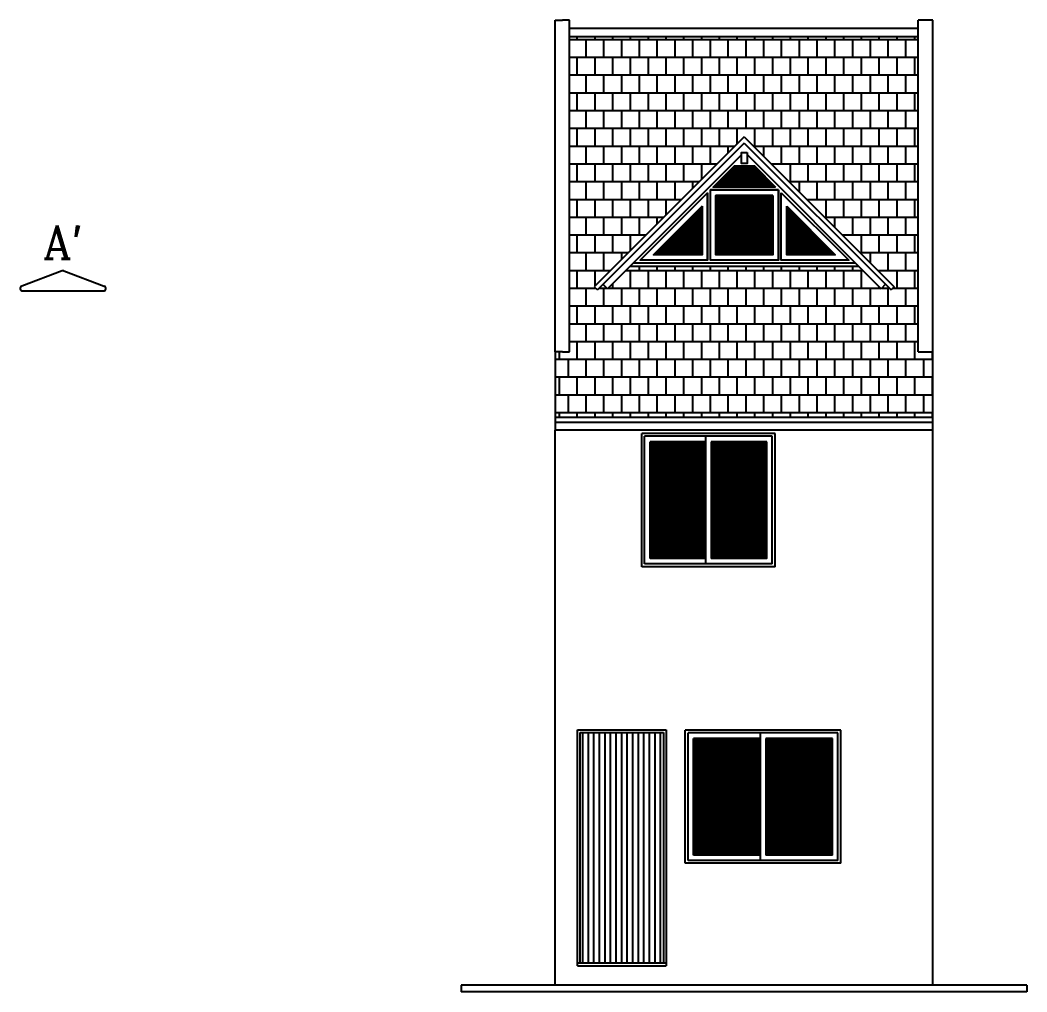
# Model space of a CAD drawing. Extents: x -74 to 202, y -59 to 73.
# Drawn here: x 26.59 to 35.65, y 7.04 to 15.79 of the extents above; entities that cross this region are included whole.
import ezdxf

# ---------------------------------------------------------------- set-up
doc = ezdxf.new("R2010")
doc.units = 0
doc.layers.get('0').update_dxf_attribs({"linetype": 'CONTINUOUS'})
for name, color, linetype in [('GRAMA', 72, 'CONTINUOUS'), ('TELHADO', 20, 'CONTINUOUS'), ('TEXTO', 1, 'CONTINUOUS'), ('VIDROEX', 135, 'CONTINUOUS'), ('VISTAP', 244, 'CONTINUOUS')]:
    doc.layers.add(name, color=color, linetype=linetype)
doc.styles.add('ROMANC', font='ROMANC.SHX', dxfattribs={"width": 0.8, "height": 0.04})

# ---------------------------------------------------------------- blocks, each defined once
blk = doc.blocks.new('*X118')
at = {"color": 0, "linetype": 'CONTINUOUS'}
for p, q in [((17.5309, 0.32), (20.6709, 0.32)), ((17.6, 0.32), (17.6, 0.3439)), ((17.68, 0.16), (17.68, 0.32)), ((17.76, 0.32), (17.76, 0.3439)), ((17.84, 0.16), (17.84, 0.32)), ((17.92, 0.32), (17.92, 0.3439)), ((18, 0.16), (18, 0.32)), ((18.08, 0.32), (18.08, 0.3439)), ((18.16, 0.16), (18.16, 0.32)), ((18.24, 0.32), (18.24, 0.3439)), ((18.32, 0.16), (18.32, 0.32)), ((18.4, 0.32), (18.4, 0.3439)), ((18.48, 0.16), (18.48, 0.32)), ((18.56, 0.32), (18.56, 0.3439)), ((18.64, 0.16), (18.64, 0.32)), ((18.72, 0.32), (18.72, 0.3439)), ((18.8, 0.16), (18.8, 0.32)), ((18.88, 0.32), (18.88, 0.3439)), ((18.96, 0.16), (18.96, 0.32)), ((19.04, 0.32), (19.04, 0.3439)), ((19.12, 0.16), (19.12, 0.32)), ((19.2, 0.32), (19.2, 0.3439)), ((19.28, 0.16), (19.28, 0.32)), ((19.36, 0.32), (19.36, 0.3439)), ((19.44, 0.16), (19.44, 0.32)), ((19.52, 0.32), (19.52, 0.3439)), ((19.6, 0.16), (19.6, 0.32)), ((19.68, 0.32), (19.68, 0.3439)), ((19.76, 0.16), (19.76, 0.32)), ((19.84, 0.32), (19.84, 0.3439)), ((19.92, 0.16), (19.92, 0.32)), ((20, 0.32), (20, 0.3439)), ((20.08, 0.16), (20.08, 0.32)), ((20.16, 0.32), (20.16, 0.3439)), ((20.24, 0.16), (20.24, 0.32)), ((20.32, 0.32), (20.32, 0.3439)), ((20.4, 0.16), (20.4, 0.32)), ((20.48, 0.32), (20.48, 0.3439)), ((20.56, 0.16), (20.56, 0.32)), ((20.64, 0.32), (20.64, 0.3439)), ((17.5309, 0.16), (20.6709, 0.16)), ((17.6, 0), (17.6, 0.16)), ((17.76, 0), (17.76, 0.16)), ((17.92, 0), (17.92, 0.16)), ((18.08, 0), (18.08, 0.16)), ((18.24, 0), (18.24, 0.16)), ((18.4, 0), (18.4, 0.16)), ((18.56, 0), (18.56, 0.16)), ((18.72, 0), (18.72, 0.16)), ((18.88, 0), (18.88, 0.16)), ((19.04, 0), (19.04, 0.16)), ((19.2, 0), (19.2, 0.16)), ((19.36, 0), (19.36, 0.16)), ((19.52, 0), (19.52, 0.16)), ((19.68, 0), (19.68, 0.16)), ((19.84, 0), (19.84, 0.16)), ((20, 0), (20, 0.16)), ((20.16, 0), (20.16, 0.16)), ((20.32, 0), (20.32, 0.16)), ((20.48, 0), (20.48, 0.16)), ((20.64, 0), (20.64, 0.16)), ((17.5309, 0), (20.6709, 0)), ((17.84, -0.16), (17.84, 0)), ((18.32, -0.16), (18.32, 0)), ((18.48, -0.16), (18.48, 0)), ((18.64, -0.16), (18.64, 0)), ((18.8, -0.16), (18.8, 0)), ((17.68, -0.16), (17.68, 0)), ((18, -0.16), (18, 0)), ((18.16, -0.16), (18.16, 0)), ((18.96, -0.16), (18.96, 0)), ((19.12, -0.16), (19.12, 0)), ((19.28, -0.16), (19.28, 0)), ((19.44, -0.16), (19.44, 0)), ((19.6, -0.16), (19.6, 0)), ((19.76, -0.16), (19.76, 0)), ((19.92, -0.16), (19.92, 0)), ((20.08, -0.16), (20.08, 0)), ((20.24, -0.16), (20.24, 0)), ((20.4, -0.16), (20.4, 0)), ((20.56, -0.16), (20.56, 0)), ((17.5309, -0.16), (20.6709, -0.16)), ((17.6, -0.32), (17.6, -0.16)), ((17.76, -0.32), (17.76, -0.16)), ((17.92, -0.32), (17.92, -0.16)), ((18.08, -0.32), (18.08, -0.16)), ((18.24, -0.32), (18.24, -0.16)), ((18.4, -0.32), (18.4, -0.16)), ((18.56, -0.32), (18.56, -0.16)), ((18.72, -0.32), (18.72, -0.16)), ((18.88, -0.32), (18.88, -0.16)), ((19.04, -0.32), (19.04, -0.16)), ((19.2, -0.32), (19.2, -0.16)), ((19.36, -0.32), (19.36, -0.16)), ((19.52, -0.32), (19.52, -0.16)), ((19.68, -0.32), (19.68, -0.16)), ((19.84, -0.32), (19.84, -0.16)), ((20, -0.32), (20, -0.16)), ((20.16, -0.32), (20.16, -0.16)), ((20.32, -0.32), (20.32, -0.16)), ((20.48, -0.32), (20.48, -0.16)), ((20.64, -0.32), (20.64, -0.16)), ((17.5309, -0.32), (20.6709, -0.32)), ((17.68, -0.48), (17.68, -0.32)), ((17.84, -0.48), (17.84, -0.32)), ((18, -0.48), (18, -0.32)), ((18.16, -0.48), (18.16, -0.32)), ((18.32, -0.48), (18.32, -0.32)), ((18.48, -0.48), (18.48, -0.32)), ((18.64, -0.48), (18.64, -0.32)), ((18.8, -0.48), (18.8, -0.32)), ((18.96, -0.48), (18.96, -0.32)), ((19.12, -0.48), (19.12, -0.32)), ((19.28, -0.48), (19.28, -0.32)), ((19.44, -0.48), (19.44, -0.32)), ((19.6, -0.48), (19.6, -0.32)), ((19.76, -0.48), (19.76, -0.32)), ((19.92, -0.48), (19.92, -0.32)), ((20.08, -0.48), (20.08, -0.32)), ((20.24, -0.48), (20.24, -0.32)), ((20.4, -0.48), (20.4, -0.32)), ((20.56, -0.48), (20.56, -0.32)), ((17.5309, -0.48), (20.6709, -0.48)), ((17.6, -0.64), (17.6, -0.48)), ((17.76, -0.64), (17.76, -0.48)), ((17.92, -0.64), (17.92, -0.48)), ((18.08, -0.64), (18.08, -0.48)), ((18.24, -0.64), (18.24, -0.48)), ((18.4, -0.64), (18.4, -0.48)), ((18.56, -0.64), (18.56, -0.48)), ((18.72, -0.64), (18.72, -0.48)), ((18.88, -0.64), (18.88, -0.48)), ((19.04, -0.6196), (19.04, -0.48)), ((19.2, -0.64), (19.2, -0.48)), ((19.36, -0.64), (19.36, -0.48)), ((19.52, -0.64), (19.52, -0.48)), ((19.68, -0.64), (19.68, -0.48)), ((19.84, -0.64), (19.84, -0.48)), ((20, -0.64), (20, -0.48)), ((20.16, -0.64), (20.16, -0.48)), ((20.32, -0.64), (20.32, -0.48)), ((20.48, -0.64), (20.48, -0.48)), ((20.64, -0.64), (20.64, -0.48)), ((17.5309, -0.64), (19.0196, -0.64)), ((17.68, -0.8), (17.68, -0.64)), ((17.84, -0.8), (17.84, -0.64)), ((18, -0.8), (18, -0.64)), ((18.16, -0.8), (18.16, -0.64)), ((18.32, -0.8), (18.32, -0.64)), ((18.48, -0.8), (18.48, -0.64)), ((18.64, -0.8), (18.64, -0.64)), ((18.8, -0.8), (18.8, -0.64)), ((18.96, -0.6996), (18.96, -0.64)), ((19.1874, -0.64), (20.6709, -0.64)), ((19.28, -0.7326), (19.28, -0.64)), ((19.44, -0.8), (19.44, -0.64)), ((19.6, -0.8), (19.6, -0.64)), ((19.76, -0.8), (19.76, -0.64)), ((19.92, -0.8), (19.92, -0.64)), ((20.08, -0.8), (20.08, -0.64)), ((20.24, -0.8), (20.24, -0.64)), ((20.4, -0.8), (20.4, -0.64)), ((20.56, -0.8), (20.56, -0.64)), ((17.5309, -0.8), (18.8596, -0.8)), ((17.6, -0.96), (17.6, -0.8)), ((17.76, -0.96), (17.76, -0.8)), ((17.92, -0.96), (17.92, -0.8)), ((18.08, -0.96), (18.08, -0.8)), ((18.24, -0.96), (18.24, -0.8)), ((18.4, -0.96), (18.4, -0.8)), ((18.56, -0.96), (18.56, -0.8)), ((18.72, -0.9396), (18.72, -0.8)), ((19.3474, -0.8), (20.6709, -0.8)), ((19.36, -0.8126), (19.36, -0.8)), ((19.52, -0.96), (19.52, -0.8)), ((19.68, -0.96), (19.68, -0.8)), ((19.84, -0.96), (19.84, -0.8)), ((20, -0.96), (20, -0.8)), ((20.16, -0.96), (20.16, -0.8)), ((20.32, -0.96), (20.32, -0.8)), ((20.48, -0.96), (20.48, -0.8)), ((20.64, -0.96), (20.64, -0.8)), ((17.5309, -0.96), (18.6996, -0.96)), ((17.68, -1.12), (17.68, -0.96)), ((17.84, -1.12), (17.84, -0.96)), ((18, -1.12), (18, -0.96)), ((18.16, -1.12), (18.16, -0.96)), ((18.32, -1.12), (18.32, -0.96)), ((18.48, -1.12), (18.48, -0.96)), ((18.64, -1.0196), (18.64, -0.96)), ((19.5074, -0.96), (20.6709, -0.96)), ((19.6, -1.0526), (19.6, -0.96)), ((19.76, -1.12), (19.76, -0.96)), ((19.92, -1.12), (19.92, -0.96)), ((20.08, -1.12), (20.08, -0.96)), ((20.24, -1.12), (20.24, -0.96)), ((20.4, -1.12), (20.4, -0.96)), ((20.56, -1.12), (20.56, -0.96)), ((17.5309, -1.12), (18.5396, -1.12)), ((17.6, -1.28), (17.6, -1.12)), ((17.76, -1.28), (17.76, -1.12)), ((17.92, -1.28), (17.92, -1.12)), ((18.08, -1.28), (18.08, -1.12)), ((18.24, -1.28), (18.24, -1.12)), ((18.4, -1.2596), (18.4, -1.12)), ((19.6674, -1.12), (20.6709, -1.12)), ((19.68, -1.1326), (19.68, -1.12)), ((19.84, -1.28), (19.84, -1.12)), ((20, -1.28), (20, -1.12)), ((20.16, -1.28), (20.16, -1.12)), ((20.32, -1.28), (20.32, -1.12)), ((20.48, -1.28), (20.48, -1.12)), ((20.64, -1.28), (20.64, -1.12)), ((17.5309, -1.28), (18.3796, -1.28)), ((17.68, -1.44), (17.68, -1.28)), ((17.84, -1.44), (17.84, -1.28)), ((18, -1.44), (18, -1.28)), ((18.16, -1.44), (18.16, -1.28)), ((18.32, -1.3396), (18.32, -1.28)), ((19.8274, -1.28), (20.6709, -1.28)), ((19.92, -1.3726), (19.92, -1.28)), ((20.08, -1.44), (20.08, -1.28)), ((20.24, -1.44), (20.24, -1.28)), ((20.4, -1.44), (20.4, -1.28)), ((20.56, -1.44), (20.56, -1.28)), ((17.5309, -1.44), (18.2196, -1.44)), ((17.6, -1.6), (17.6, -1.44)), ((17.76, -1.6), (17.76, -1.44)), ((17.92, -1.6), (17.92, -1.44)), ((18.08, -1.5796), (18.08, -1.44)), ((19.9874, -1.44), (20.6709, -1.44)), ((20, -1.4526), (20, -1.44)), ((20.16, -1.6), (20.16, -1.44)), ((20.32, -1.6), (20.32, -1.44)), ((20.48, -1.6), (20.48, -1.44)), ((20.64, -1.6), (20.64, -1.44)), ((17.5309, -1.6), (18.0596, -1.6)), ((17.68, -1.76), (17.68, -1.6)), ((17.84, -1.76), (17.84, -1.6)), ((18, -1.6596), (18, -1.6)), ((20.1474, -1.6), (20.6709, -1.6)), ((20.24, -1.6926), (20.24, -1.6)), ((20.4, -1.76), (20.4, -1.6)), ((20.56, -1.76), (20.56, -1.6)), ((18.16, -1.76), (18.16, -1.7219)), ((18.32, -1.76), (18.32, -1.7219)), ((18.48, -1.76), (18.48, -1.7219)), ((18.64, -1.76), (18.64, -1.7219)), ((18.8, -1.76), (18.8, -1.7219)), ((18.96, -1.76), (18.96, -1.7219)), ((19.12, -1.76), (19.12, -1.7219)), ((19.28, -1.76), (19.28, -1.7219)), ((19.44, -1.76), (19.44, -1.7219)), ((19.6, -1.76), (19.6, -1.7219)), ((19.76, -1.76), (19.76, -1.7219)), ((19.92, -1.76), (19.92, -1.7219)), ((20.08, -1.76), (20.08, -1.7219)), ((17.5309, -1.76), (17.8996, -1.76)), ((17.6, -1.92), (17.6, -1.76)), ((17.76, -1.8996), (17.76, -1.76)), ((18.08, -1.92), (18.08, -1.76)), ((18.24, -1.92), (18.24, -1.76)), ((18.4, -1.92), (18.4, -1.76)), ((18.56, -1.92), (18.56, -1.76)), ((18.72, -1.92), (18.72, -1.76)), ((18.88, -1.92), (18.88, -1.76)), ((19.04, -1.92), (19.04, -1.76)), ((19.2, -1.92), (19.2, -1.76)), ((19.36, -1.92), (19.36, -1.76)), ((19.52, -1.92), (19.52, -1.76)), ((19.68, -1.92), (19.68, -1.76)), ((19.84, -1.92), (19.84, -1.76)), ((20, -1.92), (20, -1.76)), ((20.16, -1.92), (20.16, -1.76)), ((20.3074, -1.76), (20.6709, -1.76)), ((20.32, -1.7726), (20.32, -1.76)), ((20.48, -1.92), (20.48, -1.76)), ((20.64, -1.92), (20.64, -1.76)), ((17.92, -1.92), (17.92, -1.8791)), ((17.5309, -1.92), (17.7666, -1.92)), ((17.68, -2.08), (17.68, -1.92)), ((17.76, -1.92), (17.76, -1.9134)), ((17.84, -2.08), (17.84, -1.92)), ((18, -2.08), (18, -1.92)), ((18.16, -2.08), (18.16, -1.92)), ((18.32, -2.08), (18.32, -1.92)), ((18.48, -2.08), (18.48, -1.92)), ((18.64, -2.08), (18.64, -1.92)), ((18.8, -2.08), (18.8, -1.92)), ((18.96, -2.08), (18.96, -1.92)), ((19.12, -2.08), (19.12, -1.92)), ((19.28, -2.08), (19.28, -1.92)), ((19.44, -2.08), (19.44, -1.92)), ((19.6, -2.08), (19.6, -1.92)), ((19.76, -2.08), (19.76, -1.92)), ((19.92, -2.08), (19.92, -1.92)), ((20.08, -2.08), (20.08, -1.92)), ((20.24, -2.08), (20.24, -1.92)), ((20.32, -1.92), (20.32, -1.9091)), ((20.4, -2.08), (20.4, -1.92)), ((20.4404, -1.92), (20.6709, -1.92)), ((20.56, -2.08), (20.56, -1.92)), ((17.5309, -2.08), (20.6709, -2.08)), ((17.6, -2.24), (17.6, -2.08)), ((17.76, -2.24), (17.76, -2.08)), ((17.92, -2.24), (17.92, -2.08)), ((18.08, -2.24), (18.08, -2.08)), ((18.24, -2.24), (18.24, -2.08)), ((18.4, -2.24), (18.4, -2.08)), ((18.56, -2.24), (18.56, -2.08)), ((18.72, -2.24), (18.72, -2.08)), ((18.88, -2.24), (18.88, -2.08)), ((19.04, -2.24), (19.04, -2.08)), ((19.2, -2.24), (19.2, -2.08)), ((19.36, -2.24), (19.36, -2.08)), ((19.52, -2.24), (19.52, -2.08)), ((19.68, -2.24), (19.68, -2.08)), ((19.84, -2.24), (19.84, -2.08)), ((20, -2.24), (20, -2.08)), ((20.16, -2.24), (20.16, -2.08)), ((20.32, -2.24), (20.32, -2.08)), ((20.48, -2.24), (20.48, -2.08)), ((20.64, -2.24), (20.64, -2.08)), ((17.5309, -2.24), (20.6709, -2.24)), ((17.68, -2.4), (17.68, -2.24)), ((17.84, -2.4), (17.84, -2.24)), ((18, -2.4), (18, -2.24)), ((18.16, -2.4), (18.16, -2.24)), ((18.32, -2.4), (18.32, -2.24)), ((18.48, -2.4), (18.48, -2.24)), ((18.64, -2.4), (18.64, -2.24)), ((18.8, -2.4), (18.8, -2.24)), ((18.96, -2.4), (18.96, -2.24)), ((19.12, -2.4), (19.12, -2.24)), ((19.28, -2.4), (19.28, -2.24)), ((19.44, -2.4), (19.44, -2.24)), ((19.6, -2.4), (19.6, -2.24)), ((19.76, -2.4), (19.76, -2.24)), ((19.92, -2.4), (19.92, -2.24)), ((20.08, -2.4), (20.08, -2.24)), ((20.24, -2.4), (20.24, -2.24)), ((20.4, -2.4), (20.4, -2.24)), ((20.56, -2.4), (20.56, -2.24)), ((17.5309, -2.4), (20.6709, -2.4)), ((17.6, -2.56), (17.6, -2.4)), ((17.76, -2.56), (17.76, -2.4)), ((17.92, -2.56), (17.92, -2.4)), ((18.08, -2.56), (18.08, -2.4)), ((18.24, -2.56), (18.24, -2.4)), ((18.4, -2.56), (18.4, -2.4)), ((18.56, -2.56), (18.56, -2.4)), ((18.72, -2.56), (18.72, -2.4)), ((18.88, -2.56), (18.88, -2.4)), ((19.04, -2.56), (19.04, -2.4)), ((19.2, -2.56), (19.2, -2.4)), ((19.36, -2.56), (19.36, -2.4)), ((19.52, -2.56), (19.52, -2.4)), ((19.68, -2.56), (19.68, -2.4)), ((19.84, -2.56), (19.84, -2.4)), ((20, -2.56), (20, -2.4)), ((20.16, -2.56), (20.16, -2.4)), ((20.32, -2.56), (20.32, -2.4)), ((20.48, -2.56), (20.48, -2.4)), ((20.64, -2.56), (20.64, -2.4)), ((17.44, -2.56), (17.44, -2.4929)), ((20.8, -2.56), (20.8, -2.4929)), ((17.4009, -2.56), (20.8009, -2.56)), ((17.52, -2.72), (17.52, -2.56)), ((17.68, -2.72), (17.68, -2.56)), ((17.84, -2.72), (17.84, -2.56)), ((18, -2.72), (18, -2.56)), ((18.16, -2.72), (18.16, -2.56)), ((18.32, -2.72), (18.32, -2.56)), ((18.48, -2.72), (18.48, -2.56)), ((18.64, -2.72), (18.64, -2.56)), ((18.8, -2.72), (18.8, -2.56)), ((18.96, -2.72), (18.96, -2.56)), ((19.12, -2.72), (19.12, -2.56)), ((19.28, -2.72), (19.28, -2.56)), ((19.44, -2.72), (19.44, -2.56)), ((19.6, -2.72), (19.6, -2.56)), ((19.76, -2.72), (19.76, -2.56)), ((19.92, -2.72), (19.92, -2.56)), ((20.08, -2.72), (20.08, -2.56)), ((20.24, -2.72), (20.24, -2.56)), ((20.4, -2.72), (20.4, -2.56)), ((20.56, -2.72), (20.56, -2.56)), ((20.72, -2.72), (20.72, -2.56)), ((17.4009, -2.72), (20.8009, -2.72)), ((17.44, -2.88), (17.44, -2.72)), ((17.6, -2.88), (17.6, -2.72)), ((17.76, -2.88), (17.76, -2.72)), ((17.92, -2.88), (17.92, -2.72)), ((18.08, -2.88), (18.08, -2.72)), ((18.24, -2.88), (18.24, -2.72)), ((18.4, -2.88), (18.4, -2.72)), ((18.56, -2.88), (18.56, -2.72)), ((18.72, -2.88), (18.72, -2.72)), ((18.88, -2.88), (18.88, -2.72)), ((19.04, -2.88), (19.04, -2.72)), ((19.2, -2.88), (19.2, -2.72)), ((19.36, -2.88), (19.36, -2.72)), ((19.52, -2.88), (19.52, -2.72)), ((19.68, -2.88), (19.68, -2.72)), ((19.84, -2.88), (19.84, -2.72)), ((20, -2.88), (20, -2.72)), ((20.16, -2.88), (20.16, -2.72)), ((20.32, -2.88), (20.32, -2.72)), ((20.48, -2.88), (20.48, -2.72)), ((20.64, -2.88), (20.64, -2.72)), ((20.8, -2.88), (20.8, -2.72)), ((17.4009, -2.88), (20.8009, -2.88)), ((17.52, -3.04), (17.52, -2.88)), ((17.68, -3.04), (17.68, -2.88)), ((17.84, -3.04), (17.84, -2.88)), ((18, -3.04), (18, -2.88)), ((18.16, -3.04), (18.16, -2.88)), ((18.32, -3.04), (18.32, -2.88)), ((18.48, -3.04), (18.48, -2.88)), ((18.64, -3.04), (18.64, -2.88)), ((18.8, -3.04), (18.8, -2.88)), ((18.96, -3.04), (18.96, -2.88)), ((19.12, -3.04), (19.12, -2.88)), ((19.28, -3.04), (19.28, -2.88)), ((19.44, -3.04), (19.44, -2.88)), ((19.6, -3.04), (19.6, -2.88)), ((19.76, -3.04), (19.76, -2.88)), ((19.92, -3.04), (19.92, -2.88)), ((20.08, -3.04), (20.08, -2.88)), ((20.24, -3.04), (20.24, -2.88)), ((20.4, -3.04), (20.4, -2.88)), ((20.56, -3.04), (20.56, -2.88)), ((20.72, -3.04), (20.72, -2.88)), ((17.4009, -3.04), (20.8009, -3.04)), ((17.44, -3.0844), (17.44, -3.04)), ((17.6, -3.0844), (17.6, -3.04)), ((17.76, -3.0844), (17.76, -3.04)), ((17.92, -3.0844), (17.92, -3.04)), ((18.08, -3.0844), (18.08, -3.04)), ((18.24, -3.0844), (18.24, -3.04)), ((18.4, -3.0844), (18.4, -3.04)), ((18.56, -3.0844), (18.56, -3.04)), ((18.72, -3.0844), (18.72, -3.04)), ((18.88, -3.0844), (18.88, -3.04)), ((19.04, -3.0844), (19.04, -3.04)), ((19.2, -3.0844), (19.2, -3.04)), ((19.36, -3.0844), (19.36, -3.04)), ((19.52, -3.0844), (19.52, -3.04)), ((19.68, -3.0844), (19.68, -3.04)), ((19.84, -3.0844), (19.84, -3.04)), ((20, -3.0844), (20, -3.04)), ((20.16, -3.0844), (20.16, -3.04)), ((20.32, -3.0844), (20.32, -3.04)), ((20.48, -3.0844), (20.48, -3.04)), ((20.64, -3.0844), (20.64, -3.04)), ((20.8, -3.0844), (20.8, -3.04))]:
    blk.add_line(p, q, dxfattribs=at)
blk = doc.blocks.new('*X119')
at = {"color": 0, "linetype": 'CONTINUOUS'}
for p, q in [((18.8415, -1.0105), (19.0295, -0.8225)), ((18.8592, -1.0105), (19.0472, -0.8225)), ((18.8769, -1.0105), (19.0649, -0.8225)), ((18.8946, -1.0105), (19.0826, -0.8225)), ((18.9122, -1.0105), (19.1002, -0.8225)), ((18.9299, -1.0105), (19.1179, -0.8225)), ((18.9476, -1.0105), (19.1356, -0.8225)), ((18.9653, -1.0105), (19.1533, -0.8225)), ((18.983, -1.0105), (19.1709, -0.8225)), ((19.0006, -1.0105), (19.1886, -0.8225)), ((19.0183, -1.0105), (19.2022, -0.8266)), ((19.036, -1.0105), (19.211, -0.8354)), ((19.0537, -1.0105), (19.2199, -0.8443)), ((19.0713, -1.0105), (19.2287, -0.8531)), ((19.089, -1.0105), (19.2376, -0.862)), ((19.1067, -1.0105), (19.2464, -0.8708)), ((19.1244, -1.0105), (19.2552, -0.8796)), ((19.1421, -1.0105), (19.2641, -0.8885)), ((19.1597, -1.0105), (19.2729, -0.8973)), ((19.1774, -1.0105), (19.2817, -0.9062)), ((19.1951, -1.0105), (19.2906, -0.915)), ((19.2128, -1.0105), (19.2994, -0.9238)), ((19.2304, -1.0105), (19.3083, -0.9327)), ((19.2481, -1.0105), (19.3171, -0.9415)), ((19.2658, -1.0105), (19.3259, -0.9503)), ((19.2835, -1.0105), (19.3348, -0.9592)), ((19.3011, -1.0105), (19.3436, -0.968)), ((19.3188, -1.0105), (19.3525, -0.9769)), ((19.3365, -1.0105), (19.3613, -0.9857)), ((19.3542, -1.0105), (19.3701, -0.9945)), ((18.849, -1.4627), (19.2261, -1.0855)), ((18.849, -1.445), (19.2085, -1.0855)), ((18.849, -1.4273), (19.1908, -1.0855)), ((18.849, -1.4096), (19.1731, -1.0855)), ((18.849, -1.392), (19.1554, -1.0855)), ((18.849, -1.3743), (19.1378, -1.0855)), ((18.849, -1.3566), (19.1201, -1.0855)), ((18.849, -1.3389), (19.1024, -1.0855)), ((18.849, -1.3213), (19.0847, -1.0855)), ((18.849, -1.3036), (19.0671, -1.0855)), ((18.849, -1.2859), (19.0494, -1.0855)), ((18.849, -1.2682), (19.0317, -1.0855)), ((18.849, -1.2505), (19.014, -1.0855)), ((18.849, -1.2329), (18.9963, -1.0855)), ((18.849, -1.2152), (18.9787, -1.0855)), ((18.849, -1.1975), (18.961, -1.0855)), ((18.849, -1.1798), (18.9433, -1.0855)), ((18.849, -1.1622), (18.9256, -1.0855)), ((18.849, -1.1445), (18.908, -1.0855)), ((18.849, -1.1268), (18.8903, -1.0855)), ((18.849, -1.1091), (18.8726, -1.0855)), ((18.849, -1.0914), (18.8549, -1.0855)), ((18.849, -1.4803), (19.2438, -1.0855)), ((18.849, -1.498), (19.2615, -1.0855)), ((18.849, -1.5157), (19.2792, -1.0855)), ((18.849, -1.5334), (19.2969, -1.0855)), ((18.849, -1.5511), (19.3145, -1.0855)), ((18.849, -1.5687), (19.3322, -1.0855)), ((18.849, -1.5864), (19.3499, -1.0855)), ((19.3719, -1.0105), (19.379, -1.0034)), ((18.849, -1.6041), (19.3611, -1.092)), ((18.8519, -1.6188), (19.3611, -1.1097)), ((18.8696, -1.6188), (19.3611, -1.1273)), ((18.8873, -1.6188), (19.3611, -1.145)), ((18.905, -1.6188), (19.3611, -1.1627)), ((18.3039, -1.6188), (18.724, -1.1988)), ((18.3216, -1.6188), (18.724, -1.2164)), ((18.3393, -1.6188), (18.724, -1.2341)), ((18.357, -1.6188), (18.724, -1.2518)), ((18.9227, -1.6188), (19.3611, -1.1804)), ((18.9403, -1.6188), (19.3611, -1.198)), ((18.958, -1.6188), (19.3611, -1.2157)), ((18.9757, -1.6188), (19.3611, -1.2334)), ((18.9934, -1.6188), (19.3611, -1.2511)), ((19.011, -1.6188), (19.3611, -1.2688)), ((19.4861, -1.1968), (19.4939, -1.189)), ((19.4861, -1.2145), (19.5027, -1.1978)), ((19.4861, -1.2321), (19.5116, -1.2067)), ((19.4861, -1.2498), (19.5204, -1.2155)), ((19.4861, -1.2675), (19.5292, -1.2244)), ((19.4861, -1.2852), (19.5381, -1.2332)), ((19.4861, -1.3029), (19.5469, -1.242)), ((19.4861, -1.3205), (19.5557, -1.2509)), ((19.4861, -1.3382), (19.5646, -1.2597)), ((19.4861, -1.3559), (19.5734, -1.2685)), ((18.3747, -1.6188), (18.724, -1.2695)), ((18.3923, -1.6188), (18.724, -1.2872)), ((18.41, -1.6188), (18.724, -1.3048)), ((18.4277, -1.6188), (18.724, -1.3225)), ((18.4454, -1.6188), (18.724, -1.3402)), ((18.463, -1.6188), (18.724, -1.3579)), ((19.0287, -1.6188), (19.3611, -1.2864)), ((19.0464, -1.6188), (19.3611, -1.3041)), ((19.0641, -1.6188), (19.3611, -1.3218)), ((19.0818, -1.6188), (19.3611, -1.3395)), ((19.0994, -1.6188), (19.3611, -1.3571)), ((19.4861, -1.3736), (19.5823, -1.2774)), ((19.4861, -1.3912), (19.5911, -1.2862)), ((19.4861, -1.4089), (19.5999, -1.2951)), ((19.4861, -1.4266), (19.6088, -1.3039)), ((19.4861, -1.4443), (19.6176, -1.3127)), ((19.4861, -1.462), (19.6265, -1.3216)), ((19.4861, -1.4796), (19.6353, -1.3304)), ((19.4861, -1.4973), (19.6441, -1.3393)), ((19.4861, -1.515), (19.653, -1.3481)), ((19.4861, -1.5327), (19.6618, -1.3569)), ((18.4807, -1.6188), (18.724, -1.3755)), ((18.4984, -1.6188), (18.724, -1.3932)), ((18.5161, -1.6188), (18.724, -1.4109)), ((18.5338, -1.6188), (18.724, -1.4286)), ((18.5514, -1.6188), (18.724, -1.4463)), ((19.1171, -1.6188), (19.3611, -1.3748)), ((19.1348, -1.6188), (19.3611, -1.3925)), ((19.1525, -1.6188), (19.3611, -1.4102)), ((19.1701, -1.6188), (19.3611, -1.4279)), ((19.1878, -1.6188), (19.3611, -1.4455)), ((19.4861, -1.5503), (19.6707, -1.3658)), ((19.4861, -1.568), (19.6795, -1.3746)), ((19.4861, -1.5857), (19.6883, -1.3835)), ((19.4861, -1.6034), (19.6972, -1.3923)), ((19.4883, -1.6188), (19.706, -1.4011)), ((19.506, -1.6188), (19.7148, -1.41)), ((19.5237, -1.6188), (19.7237, -1.4188)), ((19.5414, -1.6188), (19.7325, -1.4276)), ((19.5591, -1.6188), (19.7414, -1.4365)), ((19.5767, -1.6188), (19.7502, -1.4453)), ((18.5691, -1.6188), (18.724, -1.4639)), ((18.5868, -1.6188), (18.724, -1.4816)), ((18.6045, -1.6188), (18.724, -1.4993)), ((18.6221, -1.6188), (18.724, -1.517)), ((18.6398, -1.6188), (18.724, -1.5346)), ((19.2055, -1.6188), (19.3611, -1.4632)), ((19.2232, -1.6188), (19.3611, -1.4809)), ((19.2409, -1.6188), (19.3611, -1.4986)), ((19.2585, -1.6188), (19.3611, -1.5162)), ((19.2762, -1.6188), (19.3611, -1.5339)), ((19.5944, -1.6188), (19.759, -1.4542)), ((19.6121, -1.6188), (19.7679, -1.463)), ((19.6298, -1.6188), (19.7767, -1.4718)), ((19.6474, -1.6188), (19.7856, -1.4807)), ((19.6651, -1.6188), (19.7944, -1.4895)), ((19.6828, -1.6188), (19.8032, -1.4984)), ((19.7005, -1.6188), (19.8121, -1.5072)), ((19.7182, -1.6188), (19.8209, -1.516)), ((19.7358, -1.6188), (19.8298, -1.5249)), ((19.7535, -1.6188), (19.8386, -1.5337)), ((18.6575, -1.6188), (18.724, -1.5523)), ((18.6752, -1.6188), (18.724, -1.57)), ((18.6928, -1.6188), (18.724, -1.5877)), ((18.7105, -1.6188), (18.724, -1.6053)), ((19.2939, -1.6188), (19.3611, -1.5516)), ((19.3116, -1.6188), (19.3611, -1.5693)), ((19.3292, -1.6188), (19.3611, -1.587)), ((19.3469, -1.6188), (19.3611, -1.6046)), ((19.7712, -1.6188), (19.8474, -1.5425)), ((19.7889, -1.6188), (19.8563, -1.5514)), ((19.8065, -1.6188), (19.8651, -1.5602)), ((19.8242, -1.6188), (19.8739, -1.5691)), ((19.8419, -1.6188), (19.8828, -1.5779)), ((19.8596, -1.6188), (19.8916, -1.5867)), ((19.8773, -1.6188), (19.9005, -1.5956)), ((19.8949, -1.6188), (19.9093, -1.6044)), ((19.9126, -1.6188), (19.9181, -1.6133))]:
    blk.add_line(p, q, dxfattribs=at)
blk = doc.blocks.new('*X120')
at = {"color": 0, "linetype": 'CONTINUOUS'}
for p, q in [((17.65, -7.9975), (17.65, -5.9225)), ((17.7, -7.9975), (17.7, -5.9225)), ((17.75, -7.9975), (17.75, -5.9225)), ((17.8, -7.9975), (17.8, -5.9225)), ((17.85, -7.9975), (17.85, -5.9225)), ((17.9, -7.9975), (17.9, -5.9225)), ((17.95, -7.9975), (17.95, -5.9225)), ((18, -7.9975), (18, -5.9225)), ((18.05, -7.9975), (18.05, -5.9225)), ((18.1, -7.9975), (18.1, -5.9225)), ((18.15, -7.9975), (18.15, -5.9225)), ((18.2, -7.9975), (18.2, -5.9225)), ((18.25, -7.9975), (18.25, -5.9225)), ((18.3, -7.9975), (18.3, -5.9225)), ((18.35, -7.9975), (18.35, -5.9225))]:
    blk.add_line(p, q, dxfattribs=at)
blk = doc.blocks.new('*X183')
at = {"color": 0, "linetype": 'CONTINUOUS'}
for p, q in [((32.26, 11.5064), (32.7501, 11.9965)), ((32.26, 11.5241), (32.7324, 11.9965)), ((32.26, 11.5418), (32.7147, 11.9965)), ((32.26, 11.5594), (32.697, 11.9965)), ((32.26, 11.5771), (32.6794, 11.9965)), ((32.26, 11.5948), (32.6617, 11.9965)), ((32.26, 11.6125), (32.644, 11.9965)), ((32.26, 11.6302), (32.6263, 11.9965)), ((32.26, 11.6478), (32.6087, 11.9965)), ((32.26, 11.6655), (32.591, 11.9965)), ((32.26, 11.6832), (32.5733, 11.9965)), ((32.26, 11.7009), (32.5556, 11.9965)), ((32.26, 11.7185), (32.5379, 11.9965)), ((32.26, 11.7362), (32.5203, 11.9965)), ((32.26, 11.7539), (32.5026, 11.9965)), ((32.26, 11.7716), (32.4849, 11.9965)), ((32.26, 11.7893), (32.4672, 11.9965)), ((32.26, 11.8069), (32.4496, 11.9965)), ((32.26, 11.8246), (32.4319, 11.9965)), ((32.26, 11.8423), (32.4142, 11.9965)), ((32.26, 11.86), (32.3965, 11.9965)), ((32.26, 11.8776), (32.3788, 11.9965)), ((32.26, 11.8953), (32.3612, 11.9965)), ((32.26, 11.913), (32.3435, 11.9965)), ((32.26, 11.9307), (32.3258, 11.9965)), ((32.26, 11.9484), (32.3081, 11.9965)), ((32.26, 11.966), (32.2905, 11.9965)), ((32.26, 11.9837), (32.2728, 11.9965)), ((32.26, 11.4887), (32.76, 11.9887)), ((32.26, 11.4711), (32.76, 11.9711)), ((32.81, 11.5084), (33.2981, 11.9965)), ((32.81, 11.5261), (33.2804, 11.9965)), ((32.81, 11.5438), (33.2627, 11.9965)), ((32.81, 11.5614), (33.2451, 11.9965)), ((32.81, 11.5791), (33.2274, 11.9965)), ((32.81, 11.5968), (33.2097, 11.9965)), ((32.81, 11.6145), (33.192, 11.9965)), ((32.81, 11.6321), (33.1743, 11.9965)), ((32.81, 11.6498), (33.1567, 11.9965)), ((32.81, 11.6675), (33.139, 11.9965)), ((32.81, 11.6852), (33.1213, 11.9965)), ((32.81, 11.7029), (33.1036, 11.9965)), ((32.81, 11.7205), (33.086, 11.9965)), ((32.81, 11.7382), (33.0683, 11.9965)), ((32.81, 11.7559), (33.0506, 11.9965)), ((32.81, 11.7736), (33.0329, 11.9965)), ((32.81, 11.7912), (33.0152, 11.9965)), ((32.81, 11.8089), (32.9976, 11.9965)), ((32.81, 11.8266), (32.9799, 11.9965)), ((32.81, 11.8443), (32.9622, 11.9965)), ((32.81, 11.862), (32.9445, 11.9965)), ((32.81, 11.8796), (32.9269, 11.9965)), ((32.81, 11.8973), (32.9092, 11.9965)), ((32.81, 11.915), (32.8915, 11.9965)), ((32.81, 11.9327), (32.8738, 11.9965)), ((32.81, 11.9503), (32.8561, 11.9965)), ((32.81, 11.968), (32.8385, 11.9965)), ((32.81, 11.9857), (32.8208, 11.9965)), ((32.81, 11.4907), (33.31, 11.9907)), ((32.81, 11.473), (33.31, 11.973)), ((32.26, 11.4534), (32.76, 11.9534)), ((32.26, 11.4357), (32.76, 11.9357)), ((32.26, 11.418), (32.76, 11.918)), ((32.26, 11.4003), (32.76, 11.9003)), ((32.26, 11.3827), (32.76, 11.8827)), ((32.81, 11.4554), (33.31, 11.9554)), ((32.81, 11.4377), (33.31, 11.9377)), ((32.81, 11.42), (33.31, 11.92)), ((32.81, 11.4023), (33.31, 11.9023)), ((32.81, 11.3847), (33.31, 11.8847)), ((32.26, 11.365), (32.76, 11.865)), ((32.26, 11.3473), (32.76, 11.8473)), ((32.26, 11.3296), (32.76, 11.8296)), ((32.26, 11.312), (32.76, 11.812)), ((32.26, 11.2943), (32.76, 11.7943)), ((32.81, 11.367), (33.31, 11.867)), ((32.81, 11.3493), (33.31, 11.8493)), ((32.81, 11.3316), (33.31, 11.8316)), ((32.81, 11.3139), (33.31, 11.8139)), ((32.81, 11.2963), (33.31, 11.7963)), ((32.26, 11.2766), (32.76, 11.7766)), ((32.26, 11.2589), (32.76, 11.7589)), ((32.26, 11.2412), (32.76, 11.7412)), ((32.26, 11.2236), (32.76, 11.7236)), ((32.26, 11.2059), (32.76, 11.7059)), ((32.81, 11.2786), (33.31, 11.7786)), ((32.81, 11.2609), (33.31, 11.7609)), ((32.81, 11.2432), (33.31, 11.7432)), ((32.81, 11.2256), (33.31, 11.7256)), ((32.81, 11.2079), (33.31, 11.7079)), ((32.26, 11.1882), (32.76, 11.6882)), ((32.26, 11.1705), (32.76, 11.6705)), ((32.26, 11.1529), (32.76, 11.6529)), ((32.26, 11.1352), (32.76, 11.6352)), ((32.26, 11.1175), (32.76, 11.6175)), ((32.81, 11.1902), (33.31, 11.6902)), ((32.81, 11.1725), (33.31, 11.6725)), ((32.81, 11.1548), (33.31, 11.6548)), ((32.81, 11.1372), (33.31, 11.6372)), ((32.81, 11.1195), (33.31, 11.6195)), ((32.26, 11.0998), (32.76, 11.5998)), ((32.26, 11.0821), (32.76, 11.5821)), ((32.26, 11.0645), (32.76, 11.5645)), ((32.26, 11.0468), (32.76, 11.5468)), ((32.26, 11.0291), (32.76, 11.5291)), ((32.81, 11.1018), (33.31, 11.6018)), ((32.81, 11.0841), (33.31, 11.5841)), ((32.81, 11.0665), (33.31, 11.5665)), ((32.81, 11.0488), (33.31, 11.5488)), ((32.81, 11.0311), (33.31, 11.5311)), ((32.26, 11.0114), (32.76, 11.5114)), ((32.26, 10.9938), (32.76, 11.4938)), ((32.26, 10.9761), (32.76, 11.4761)), ((32.26, 10.9584), (32.76, 11.4584)), ((32.2658, 10.9465), (32.76, 11.4407)), ((32.81, 11.0134), (33.31, 11.5134)), ((32.81, 10.9958), (33.31, 11.4958)), ((32.81, 10.9781), (33.31, 11.4781)), ((32.81, 10.9604), (33.31, 11.4604)), ((32.8138, 10.9465), (33.31, 11.4427)), ((32.8315, 10.9465), (33.31, 11.425)), ((32.2834, 10.9465), (32.76, 11.423)), ((32.3011, 10.9465), (32.76, 11.4054)), ((32.3188, 10.9465), (32.76, 11.3877)), ((32.3365, 10.9465), (32.76, 11.37)), ((32.3542, 10.9465), (32.76, 11.3523)), ((32.3718, 10.9465), (32.76, 11.3347)), ((32.8491, 10.9465), (33.31, 11.4074)), ((32.8668, 10.9465), (33.31, 11.3897)), ((32.8845, 10.9465), (33.31, 11.372)), ((32.9022, 10.9465), (33.31, 11.3543)), ((32.9198, 10.9465), (33.31, 11.3367)), ((32.3895, 10.9465), (32.76, 11.317)), ((32.4072, 10.9465), (32.76, 11.2993)), ((32.4249, 10.9465), (32.76, 11.2816)), ((32.4425, 10.9465), (32.76, 11.2639)), ((32.4602, 10.9465), (32.76, 11.2463)), ((32.9375, 10.9465), (33.31, 11.319)), ((32.9552, 10.9465), (33.31, 11.3013)), ((32.9729, 10.9465), (33.31, 11.2836)), ((32.9905, 10.9465), (33.31, 11.2659)), ((33.0082, 10.9465), (33.31, 11.2483)), ((32.4779, 10.9465), (32.76, 11.2286)), ((32.4956, 10.9465), (32.76, 11.2109)), ((32.5133, 10.9465), (32.76, 11.1932)), ((32.5309, 10.9465), (32.76, 11.1756)), ((32.5486, 10.9465), (32.76, 11.1579)), ((33.0259, 10.9465), (33.31, 11.2306)), ((33.0436, 10.9465), (33.31, 11.2129)), ((33.0613, 10.9465), (33.31, 11.1952)), ((33.0789, 10.9465), (33.31, 11.1776)), ((33.0966, 10.9465), (33.31, 11.1599)), ((32.5663, 10.9465), (32.76, 11.1402)), ((32.584, 10.9465), (32.76, 11.1225)), ((32.6016, 10.9465), (32.76, 11.1048)), ((32.6193, 10.9465), (32.76, 11.0872)), ((32.637, 10.9465), (32.76, 11.0695)), ((33.1143, 10.9465), (33.31, 11.1422)), ((33.132, 10.9465), (33.31, 11.1245)), ((33.1496, 10.9465), (33.31, 11.1068)), ((33.1673, 10.9465), (33.31, 11.0892)), ((33.185, 10.9465), (33.31, 11.0715)), ((32.6547, 10.9465), (32.76, 11.0518)), ((32.6724, 10.9465), (32.76, 11.0341)), ((32.69, 10.9465), (32.76, 11.0165)), ((32.7077, 10.9465), (32.76, 10.9988)), ((32.7254, 10.9465), (32.76, 10.9811)), ((33.2027, 10.9465), (33.31, 11.0538)), ((33.2204, 10.9465), (33.31, 11.0361)), ((33.238, 10.9465), (33.31, 11.0185)), ((33.2557, 10.9465), (33.31, 11.0008)), ((33.2734, 10.9465), (33.31, 10.9831)), ((32.7431, 10.9465), (32.76, 10.9634)), ((33.2911, 10.9465), (33.31, 10.9654)), ((33.3087, 10.9465), (33.31, 10.9477)), ((32.6512, 9.3166), (32.6593, 9.3248)), ((32.6512, 9.299), (32.677, 9.3248)), ((32.6512, 9.2813), (32.6946, 9.3248)), ((32.6512, 9.2636), (32.7123, 9.3248)), ((32.6512, 9.2459), (32.73, 9.3248)), ((32.6512, 9.2283), (32.7477, 9.3248)), ((32.6512, 9.2106), (32.7654, 9.3248)), ((32.6512, 9.1929), (32.783, 9.3248)), ((32.6512, 9.1752), (32.8007, 9.3248)), ((32.6512, 9.1575), (32.8184, 9.3248)), ((32.6512, 9.1399), (32.8361, 9.3248)), ((32.6512, 9.1222), (32.8537, 9.3248)), ((32.6512, 9.1045), (32.8714, 9.3248)), ((32.6512, 9.0868), (32.8891, 9.3248)), ((32.6512, 9.0692), (32.9068, 9.3248)), ((32.6512, 9.0515), (32.9245, 9.3248)), ((32.6512, 9.0338), (32.9421, 9.3248)), ((32.6512, 9.0161), (32.9598, 9.3248)), ((32.6512, 8.9984), (32.9775, 9.3248)), ((32.6512, 8.9808), (32.9952, 9.3248)), ((32.6512, 8.9631), (33.0128, 9.3248)), ((32.6512, 8.9454), (33.0305, 9.3248)), ((32.6512, 8.9277), (33.0482, 9.3248)), ((32.6512, 8.9101), (33.0659, 9.3248)), ((32.6512, 8.8924), (33.0836, 9.3248)), ((32.6512, 8.8747), (33.1012, 9.3248)), ((32.6512, 8.857), (33.1189, 9.3248)), ((32.6512, 8.8393), (33.1366, 9.3248)), ((32.6512, 8.8217), (33.1543, 9.3248)), ((32.6512, 8.804), (33.1719, 9.3248)), ((32.6512, 8.7863), (33.1896, 9.3248)), ((32.6512, 8.7686), (33.2073, 9.3248)), ((32.6512, 8.751), (33.225, 9.3248)), ((32.6512, 8.7333), (33.2427, 9.3248)), ((32.6512, 8.7156), (33.2512, 9.3156)), ((32.6512, 8.6979), (33.2512, 9.2979)), ((32.6512, 8.6802), (33.2512, 9.2802)), ((32.6512, 8.6626), (33.2512, 9.2626)), ((33.3012, 9.3126), (33.3134, 9.3248)), ((33.3012, 9.2949), (33.331, 9.3248)), ((33.3012, 9.2772), (33.3487, 9.3248)), ((33.3012, 9.2595), (33.3664, 9.3248)), ((33.3012, 9.2419), (33.3841, 9.3248)), ((33.3012, 9.2242), (33.4018, 9.3248)), ((33.3012, 9.2065), (33.4194, 9.3248)), ((33.3012, 9.1888), (33.4371, 9.3248)), ((33.3012, 9.1711), (33.4548, 9.3248)), ((33.3012, 9.1535), (33.4725, 9.3248)), ((33.3012, 9.1358), (33.4901, 9.3248)), ((33.3012, 9.1181), (33.5078, 9.3248)), ((33.3012, 9.1004), (33.5255, 9.3248)), ((33.3012, 9.0828), (33.5432, 9.3248)), ((33.3012, 9.0651), (33.5609, 9.3248)), ((33.3012, 9.0474), (33.5785, 9.3248)), ((33.3012, 9.0297), (33.5962, 9.3248)), ((33.3012, 9.012), (33.6139, 9.3248)), ((33.3012, 8.9944), (33.6316, 9.3248)), ((33.3012, 8.9767), (33.6492, 9.3248)), ((33.3012, 8.959), (33.6669, 9.3248)), ((33.3012, 8.9413), (33.6846, 9.3248)), ((33.3012, 8.9237), (33.7023, 9.3248)), ((33.3012, 8.906), (33.72, 9.3248)), ((33.3012, 8.8883), (33.7376, 9.3248)), ((33.3012, 8.8706), (33.7553, 9.3248)), ((33.3012, 8.853), (33.773, 9.3248)), ((33.3012, 8.8353), (33.7907, 9.3248)), ((33.3012, 8.8176), (33.8083, 9.3248)), ((33.3012, 8.7999), (33.826, 9.3248)), ((33.3012, 8.7822), (33.8437, 9.3248)), ((33.3012, 8.7646), (33.8614, 9.3248)), ((33.3012, 8.7469), (33.879, 9.3248)), ((33.3012, 8.7292), (33.8967, 9.3248)), ((33.3012, 8.7115), (33.9012, 9.3115)), ((33.3012, 8.6939), (33.9012, 9.2939)), ((33.3012, 8.6762), (33.9012, 9.2762)), ((33.3012, 8.6585), (33.9012, 9.2585)), ((32.6512, 8.6449), (33.2512, 9.2449)), ((32.6512, 8.6272), (33.2512, 9.2272)), ((32.6512, 8.6095), (33.2512, 9.2095)), ((32.6512, 8.5919), (33.2512, 9.1919)), ((32.6512, 8.5742), (33.2512, 9.1742)), ((33.3012, 8.6408), (33.9012, 9.2408)), ((33.3012, 8.6231), (33.9012, 9.2231)), ((33.3012, 8.6055), (33.9012, 9.2055)), ((33.3012, 8.5878), (33.9012, 9.1878)), ((33.3012, 8.5701), (33.9012, 9.1701)), ((32.6512, 8.5565), (33.2512, 9.1565)), ((32.6512, 8.5388), (33.2512, 9.1388)), ((32.6512, 8.5211), (33.2512, 9.1211)), ((32.6512, 8.5035), (33.2512, 9.1035)), ((32.6512, 8.4858), (33.2512, 9.0858)), ((32.6512, 8.4681), (33.2512, 9.0681)), ((33.3012, 8.5524), (33.9012, 9.1524)), ((33.3012, 8.5348), (33.9012, 9.1348)), ((33.3012, 8.5171), (33.9012, 9.1171)), ((33.3012, 8.4994), (33.9012, 9.0994)), ((33.3012, 8.4817), (33.9012, 9.0817)), ((32.6512, 8.4504), (33.2512, 9.0504)), ((32.6512, 8.4328), (33.2512, 9.0328)), ((32.6512, 8.4151), (33.2512, 9.0151)), ((32.6512, 8.3974), (33.2512, 8.9974)), ((32.6512, 8.3797), (33.2512, 8.9797)), ((33.3012, 8.464), (33.9012, 9.064)), ((33.3012, 8.4464), (33.9012, 9.0464)), ((33.3012, 8.4287), (33.9012, 9.0287)), ((33.3012, 8.411), (33.9012, 9.011)), ((33.3012, 8.3933), (33.9012, 8.9933)), ((32.6512, 8.362), (33.2512, 8.962)), ((32.6512, 8.3444), (33.2512, 8.9444)), ((32.6512, 8.3267), (33.2512, 8.9267)), ((32.6512, 8.309), (33.2512, 8.909)), ((32.6512, 8.2913), (33.2512, 8.8913)), ((33.3012, 8.3757), (33.9012, 8.9757)), ((33.3012, 8.358), (33.9012, 8.958)), ((33.3012, 8.3403), (33.9012, 8.9403)), ((33.3012, 8.3226), (33.9012, 8.9226)), ((33.3012, 8.3049), (33.9012, 8.9049)), ((33.3012, 8.2873), (33.9012, 8.8873)), ((32.6523, 8.2748), (33.2512, 8.8737)), ((32.67, 8.2748), (33.2512, 8.856)), ((32.6876, 8.2748), (33.2512, 8.8383)), ((32.7053, 8.2748), (33.2512, 8.8206)), ((32.723, 8.2748), (33.2512, 8.803)), ((33.3063, 8.2748), (33.9012, 8.8696)), ((33.324, 8.2748), (33.9012, 8.8519)), ((33.3417, 8.2748), (33.9012, 8.8342)), ((33.3594, 8.2748), (33.9012, 8.8166)), ((33.3771, 8.2748), (33.9012, 8.7989)), ((32.7407, 8.2748), (33.2512, 8.7853)), ((32.7583, 8.2748), (33.2512, 8.7676)), ((32.776, 8.2748), (33.2512, 8.7499)), ((32.7937, 8.2748), (33.2512, 8.7322)), ((32.8114, 8.2748), (33.2512, 8.7146)), ((33.3947, 8.2748), (33.9012, 8.7812)), ((33.4124, 8.2748), (33.9012, 8.7635)), ((33.4301, 8.2748), (33.9012, 8.7458)), ((33.4478, 8.2748), (33.9012, 8.7282)), ((33.4654, 8.2748), (33.9012, 8.7105)), ((32.829, 8.2748), (33.2512, 8.6969)), ((32.8467, 8.2748), (33.2512, 8.6792)), ((32.8644, 8.2748), (33.2512, 8.6615)), ((32.8821, 8.2748), (33.2512, 8.6439)), ((32.8998, 8.2748), (33.2512, 8.6262)), ((33.4831, 8.2748), (33.9012, 8.6928)), ((33.5008, 8.2748), (33.9012, 8.6751)), ((33.5185, 8.2748), (33.9012, 8.6575)), ((33.5362, 8.2748), (33.9012, 8.6398)), ((33.5538, 8.2748), (33.9012, 8.6221)), ((32.9174, 8.2748), (33.2512, 8.6085)), ((32.9351, 8.2748), (33.2512, 8.5908)), ((32.9528, 8.2748), (33.2512, 8.5731)), ((32.9705, 8.2748), (33.2512, 8.5555)), ((32.9881, 8.2748), (33.2512, 8.5378)), ((33.5715, 8.2748), (33.9012, 8.6044)), ((33.5892, 8.2748), (33.9012, 8.5867)), ((33.6069, 8.2748), (33.9012, 8.5691)), ((33.6245, 8.2748), (33.9012, 8.5514)), ((33.6422, 8.2748), (33.9012, 8.5337)), ((33.0058, 8.2748), (33.2512, 8.5201)), ((33.0235, 8.2748), (33.2512, 8.5024)), ((33.0412, 8.2748), (33.2512, 8.4848)), ((33.0589, 8.2748), (33.2512, 8.4671)), ((33.0765, 8.2748), (33.2512, 8.4494)), ((33.6599, 8.2748), (33.9012, 8.516)), ((33.6776, 8.2748), (33.9012, 8.4984)), ((33.6953, 8.2748), (33.9012, 8.4807)), ((33.7129, 8.2748), (33.9012, 8.463)), ((33.7306, 8.2748), (33.9012, 8.4453)), ((33.0942, 8.2748), (33.2512, 8.4317)), ((33.1119, 8.2748), (33.2512, 8.414)), ((33.1296, 8.2748), (33.2512, 8.3964)), ((33.1472, 8.2748), (33.2512, 8.3787)), ((33.1649, 8.2748), (33.2512, 8.361)), ((33.1826, 8.2748), (33.2512, 8.3433)), ((33.7483, 8.2748), (33.9012, 8.4276)), ((33.766, 8.2748), (33.9012, 8.41)), ((33.7836, 8.2748), (33.9012, 8.3923)), ((33.8013, 8.2748), (33.9012, 8.3746)), ((33.819, 8.2748), (33.9012, 8.3569)), ((33.2003, 8.2748), (33.2512, 8.3257)), ((33.218, 8.2748), (33.2512, 8.308)), ((33.2356, 8.2748), (33.2512, 8.2903)), ((33.8367, 8.2748), (33.9012, 8.3393)), ((33.8544, 8.2748), (33.9012, 8.3216)), ((33.872, 8.2748), (33.9012, 8.3039)), ((33.8897, 8.2748), (33.9012, 8.2862))]:
    blk.add_line(p, q, dxfattribs=at)

msp = doc.modelspace()

# ---------------------------------------------------------------- linework, layer by layer
at = {"layer": 'GRAMA', "color": 112, "linetype": 'CONTINUOUS'}
for p, q in [((31.40499, 7.1022), (30.55705, 7.1022)), ((30.55705, 7.1022), (30.55705, 7.0422)), ((34.80499, 7.1022), (31.40499, 7.1022)), ((35.65294, 7.1022), (34.80499, 7.1022)), ((35.65294, 7.1022), (35.65294, 7.0422)), ((31.40499, 7.0422), (30.55705, 7.0422)), ((34.80499, 7.0422), (31.40499, 7.0422)), ((35.65294, 7.0422), (34.80499, 7.0422))]:
    msp.add_line(p, q, dxfattribs=at)
at = {"layer": 'TELHADO', "color": 1, "linetype": 'CONTINUOUS'}
for p, q in [((31.40499, 12.8068), (31.40499, 15.79362)), ((31.40499, 15.79362), (31.46999, 15.79362)), ((31.53499, 15.79362), (31.46999, 15.79362)), ((31.53499, 12.8068), (31.53499, 15.79362)), ((34.73999, 15.79362), (34.67499, 15.79362)), ((34.67499, 12.8068), (34.67499, 15.79362)), ((34.80499, 15.79362), (34.73999, 15.79362)), ((34.80499, 12.1003), (34.80499, 15.79362)), ((31.46999, 12.8068), (31.40499, 12.8068)), ((31.40499, 12.8068), (31.40499, 12.1003)), ((31.46999, 12.8068), (31.53499, 12.8068)), ((34.67499, 12.8068), (34.73999, 12.8068)), ((34.73999, 12.8068), (34.80499, 12.8068)), ((34.80499, 12.1003), (31.40499, 12.1003))]:
    msp.add_line(p, q, dxfattribs=at)
at = {"layer": 'TELHADO', "linetype": 'CONTINUOUS'}
for p, q in [((34.67499, 15.71748), (31.53499, 15.71748)), ((34.67499, 15.64362), (31.53499, 15.64362)), ((32.0432, 13.5397), (34.17504, 13.5397)), ((31.80024, 13.3797), (31.86967, 13.3797)), ((31.8832, 13.3797), (34.33504, 13.3797)), ((34.34552, 13.3797), (34.41495, 13.3797))]:
    msp.add_line(p, q, dxfattribs=at)
at = {"layer": 'TELHADO', "color": 20, "linetype": 'CONTINUOUS'}
for p, q in [((34.80499, 12.2153), (31.40499, 12.2153)), ((34.80499, 12.1703), (31.40499, 12.1703))]:
    msp.add_line(p, q, dxfattribs=at)
at = {"layer": 'TEXTO', "color": 3, "linetype": 'CONTINUOUS'}
for p, q in [((26.96432, 13.53499), (26.60038, 13.39818)), ((26.98015, 13.53499), (27.34409, 13.39818)), ((26.6083, 13.35462), (27.33617, 13.35462))]:
    msp.add_line(p, q, dxfattribs=at)
for centre, start, end in [((26.97223, 13.51393), 69.398624, 110.601376), ((26.97223, 13.51393), 69.398624, 110.601376), ((26.6083, 13.37712), 110.601376, 270), ((27.33617, 13.37712), 270, 69.398624)]:
    msp.add_arc(centre, 0.0225, start, end, dxfattribs=at)
at = {"layer": 'VISTAP', "color": 20, "linetype": 'CONTINUOUS'}
for p, q in [((33.10759, 14.74362), (31.75717, 13.3932)), ((33.10759, 14.74362), (34.45802, 13.3932)), ((33.10759, 14.68705), (31.78546, 13.36491)), ((33.10759, 14.68705), (34.42973, 13.36491)), ((32.08128, 13.57777), (34.13697, 13.57777)), ((31.75717, 13.3932), (31.78546, 13.36491)), ((34.45802, 13.3932), (34.42973, 13.36491))]:
    msp.add_line(p, q, dxfattribs=at)
at = {"layer": 'VISTAP', "linetype": 'CONTINUOUS'}
for p, q in [((33.08259, 14.5022), (33.08259, 14.6022)), ((33.08259, 14.6022), (33.13259, 14.6022)), ((33.13259, 14.6022), (33.13259, 14.5022)), ((33.13259, 14.5022), (33.08259, 14.5022)), ((31.60499, 7.2772), (31.60499, 9.4022)), ((31.60499, 9.4022), (32.40499, 9.4022)), ((31.62999, 9.3772), (32.37999, 9.3772)), ((31.62999, 7.3022), (31.62999, 9.3772)), ((32.37999, 9.3772), (32.37999, 7.3022)), ((32.40499, 9.4022), (32.40499, 7.2772)), ((31.60499, 7.3022), (32.40499, 7.3022)), ((31.60499, 7.2772), (32.40499, 7.2772))]:
    msp.add_line(p, q, dxfattribs=at)
at = {"layer": 'VISTAP', "color": 244, "linetype": 'CONTINUOUS'}
for p, q in [((33.08259, 14.57909), (31.87643, 13.37293)), ((33.13259, 14.58214), (34.34028, 13.37445)), ((33.01606, 14.4772), (32.82807, 14.2892)), ((33.20218, 14.4772), (33.01606, 14.4772)), ((33.20218, 14.4772), (33.39018, 14.2892)), ((32.77807, 14.2392), (32.16977, 13.6309)), ((32.77807, 13.6309), (32.77807, 14.2392)), ((32.80307, 13.6309), (32.80307, 14.2642)), ((33.41518, 14.2642), (32.80307, 14.2642)), ((33.39018, 14.2892), (32.82807, 14.2892)), ((33.41518, 13.6309), (33.41518, 14.2642)), ((33.44018, 13.6309), (33.44018, 14.2392)), ((33.44018, 14.2392), (34.04848, 13.6309)), ((32.85307, 13.6809), (32.85307, 14.2142)), ((33.36518, 14.2142), (32.85307, 14.2142)), ((33.36518, 13.6809), (33.36518, 14.2142)), ((32.72807, 14.11849), (32.29048, 13.6809)), ((32.72807, 13.6809), (32.72807, 14.11849)), ((33.49018, 14.11849), (33.92777, 13.6809)), ((33.49018, 13.6809), (33.49018, 14.11849)), ((34.10883, 13.6059), (32.10941, 13.6059)), ((32.77807, 13.6309), (32.16977, 13.6309)), ((32.72807, 13.6809), (32.29048, 13.6809)), ((33.41518, 13.6309), (32.80307, 13.6309)), ((33.36518, 13.6809), (32.85307, 13.6809)), ((34.04848, 13.6309), (33.44018, 13.6309)), ((33.92777, 13.6809), (33.49018, 13.6809)), ((31.83495, 13.41441), (31.87643, 13.37293)), ((34.38024, 13.41441), (34.34028, 13.37445)), ((32.18499, 10.8715), (32.18499, 12.0715)), ((33.38499, 12.0715), (32.18499, 12.0715)), ((33.38499, 10.8715), (33.38499, 12.0715)), ((33.35999, 12.0465), (32.20999, 12.0465)), ((32.20999, 10.8965), (32.20999, 12.0465)), ((32.25999, 10.9465), (32.25999, 11.9965)), ((32.75999, 11.9965), (32.25999, 11.9965)), ((32.75999, 12.0465), (32.75999, 10.8965)), ((32.80999, 11.9965), (32.80999, 10.9465)), ((33.30999, 11.9965), (32.80999, 11.9965)), ((33.30999, 10.9465), (33.30999, 11.9965)), ((33.35999, 10.8965), (33.35999, 12.0465)), ((33.35999, 10.8965), (32.20999, 10.8965)), ((32.75999, 10.9465), (32.25999, 10.9465)), ((33.30999, 10.9465), (32.80999, 10.9465)), ((33.38499, 10.8715), (32.18499, 10.8715)), ((33.97617, 9.39977), (32.57617, 9.39977)), ((32.57617, 8.19977), (32.57617, 9.39977)), ((33.95117, 9.37477), (32.60117, 9.37477)), ((32.60117, 8.22477), (32.60117, 9.37477)), ((33.25117, 9.37477), (33.25117, 8.22477)), ((33.95117, 8.22477), (33.95117, 9.37477)), ((33.97617, 8.19977), (33.97617, 9.39977)), ((32.65117, 8.27477), (32.65117, 9.32477)), ((33.25117, 9.32477), (32.65117, 9.32477)), ((33.90117, 9.32477), (33.30117, 9.32477)), ((33.30117, 9.32477), (33.30117, 8.27477)), ((33.90117, 8.27477), (33.90117, 9.32477)), ((33.25117, 8.27477), (32.65117, 8.27477)), ((33.90117, 8.27477), (33.30117, 8.27477)), ((33.97617, 8.19977), (32.57617, 8.19977)), ((33.95117, 8.22477), (32.60117, 8.22477))]:
    msp.add_line(p, q, dxfattribs=at)
at = {"layer": 'VISTAP', "color": 5, "linetype": 'CONTINUOUS'}
for p, q in [((31.40499, 7.1022), (31.40499, 12.1003)), ((34.80499, 7.1022), (34.80499, 12.1003))]:
    msp.add_line(p, q, dxfattribs=at)
at = {"layer": 'VISTAP', "color": 20, "linetype": 'CONTINUOUS'}
msp.add_lwpolyline([(33.13259, 14.6022), (33.13259, 14.5022), (33.08259, 14.5022), (33.08259, 14.6022)], close=True, dxfattribs=at)
at = {"layer": 'VISTAP', "color": 244, "linetype": 'CONTINUOUS'}
for points in [[(33.39018, 14.2892), (32.82807, 14.2892), (33.01606, 14.4772), (33.20218, 14.4772)], [(32.77807, 14.2392), (32.77807, 13.6309), (32.16977, 13.6309)], [(33.41518, 14.2642), (33.41518, 13.6309), (32.80307, 13.6309), (32.80307, 14.2642)], [(33.44018, 14.2392), (34.04848, 13.6309), (33.44018, 13.6309)], [(33.36518, 14.2142), (33.36518, 13.6809), (32.85307, 13.6809), (32.85307, 14.2142)], [(32.72807, 14.11849), (32.72807, 13.6809), (32.29048, 13.6809)], [(33.49018, 14.11849), (33.92777, 13.6809), (33.49018, 13.6809)]]:
    msp.add_lwpolyline(points, close=True, dxfattribs=at)

# ---------------------------------------------------------------- block references
at = {"layer": 'TELHADO', "linetype": 'CONTINUOUS'}
msp.add_blockref('*X118', (14.0041, 15.2997), dxfattribs=at)
at = {"layer": 'VIDROEX', "color": 135, "linetype": 'CONTINUOUS'}
for name, p in [('*X119', (14.0041, 15.2997)), ('*X183', (0, 0))]:
    msp.add_blockref(name, p, dxfattribs=at)
at = {"layer": 'VISTAP', "linetype": 'CONTINUOUS'}
msp.add_blockref('*X120', (14.0041, 15.2997), dxfattribs=at)

# ---------------------------------------------------------------- texts
at = {"layer": 'TEXTO', "color": 3, "linetype": 'CONTINUOUS', "style": 'ROMANC'}
msp.add_text("A'", height=0.3, dxfattribs=at).set_placement((26.79196, 13.64304))

doc.saveas('drawing.dxf')
